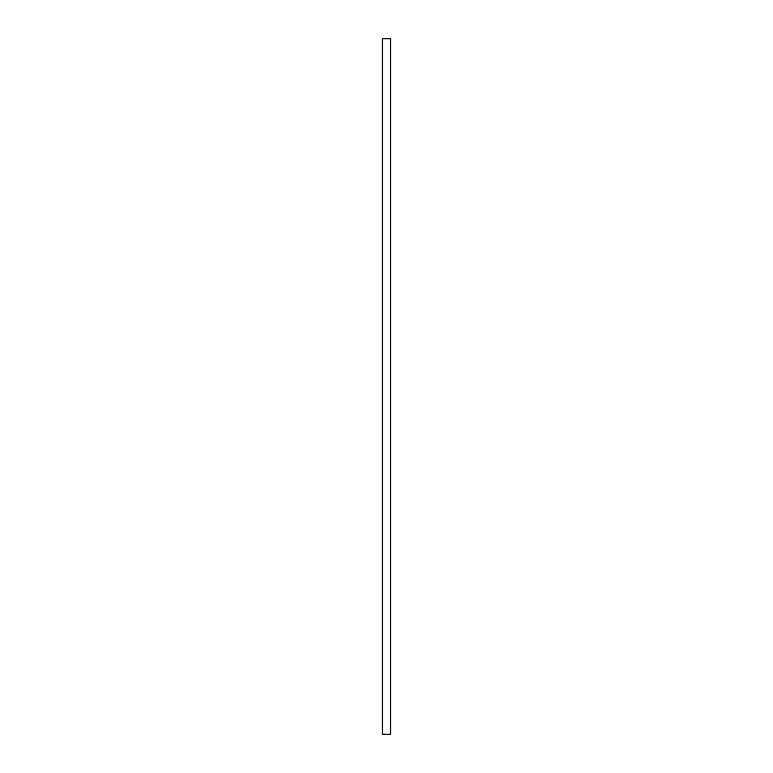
<?xml version="1.0" encoding="UTF-8"?>
<svg xmlns="http://www.w3.org/2000/svg" width="773" height="773" viewBox="0 0 773 773"><rect width="100%" height="100%" fill="white"/><g stroke="black" fill="none" stroke-linecap="round" stroke-linejoin="round"><path stroke-width="1.16" d="M390.529 38.65L382.471 38.65L382.471 734.35L390.529 734.35L390.529 38.65"/></g></svg>
